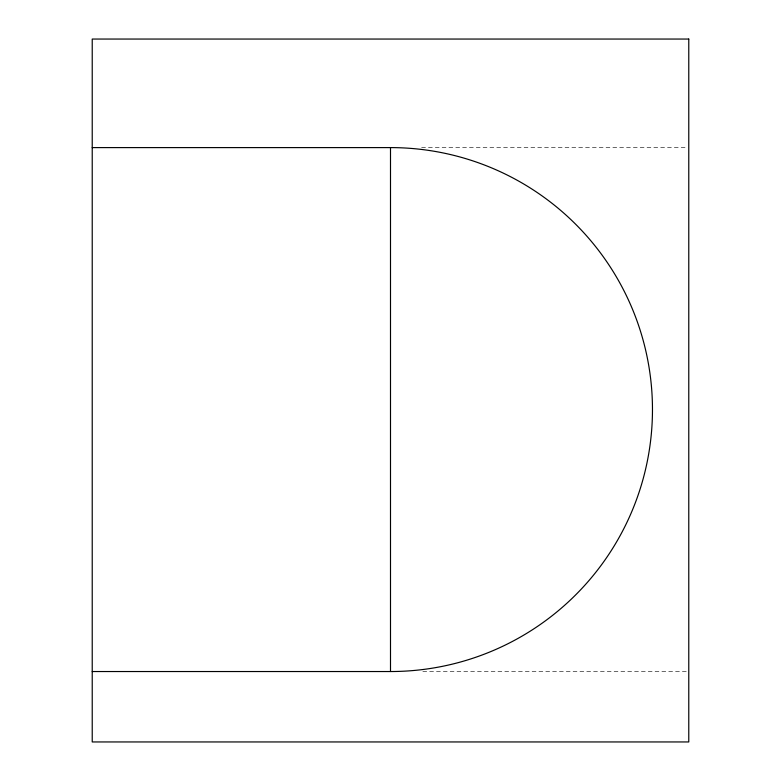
<?xml version="1.0" encoding="UTF-8"?>
<svg xmlns="http://www.w3.org/2000/svg" width="781" height="781" viewBox="0 0 781 781"><rect width="100%" height="100%" fill="white"/><g stroke="black" fill="none" stroke-linecap="round" stroke-linejoin="round"><path stroke-width="0.59" stroke-dasharray="3.9 2.93" d="M421.613 147.599L687.553 147.599M422.824 671.533L687.553 671.533"/><path stroke-width="1.17" d="M92.226 147.599L390.5 147.599A261.967 261.967 0 0 1 652.467 409.566A261.967 261.967 0 0 1 390.5 671.533L92.226 671.533M390.5 147.599L390.5 671.533M688.774 39.05L92.226 39.05L92.226 741.95L688.774 741.95L688.774 39.05"/></g></svg>
